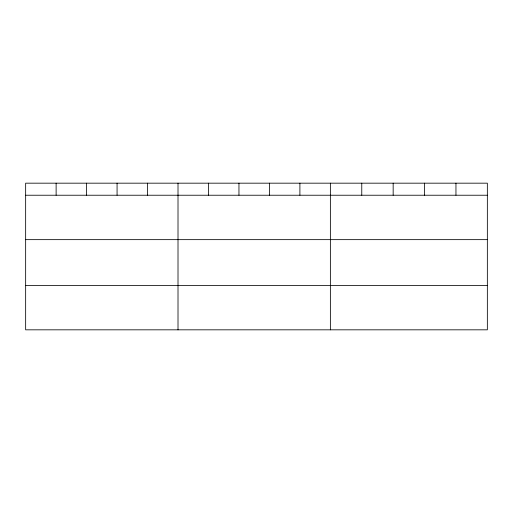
<?xml version="1.0" encoding="UTF-8"?>
<svg xmlns="http://www.w3.org/2000/svg" width="513" height="513" viewBox="0 0 513 513"><rect width="100%" height="100%" fill="white"/><g stroke="black" fill="none" stroke-linecap="round" stroke-linejoin="round"><path stroke-width="0.77" d="M487.35 239.648L487.35 183.173L25.65 183.173L25.65 329.827L487.35 329.827L487.35 239.648L25.65 239.648M25.65 195.229L487.35 195.229M25.65 285.408L487.35 285.408M455.954 183.173L455.954 195.229M424.559 183.173L424.559 195.229M393.163 183.173L393.163 195.229M361.768 183.173L361.768 195.229M330.372 183.173L330.372 329.827M299.9 183.173L299.9 195.229M269.428 183.173L269.428 195.229M238.955 183.173L238.955 195.229M208.483 183.173L208.483 195.229M178.011 183.173L178.011 329.827M147.539 183.173L147.539 195.229M117.067 183.173L117.067 195.229M86.594 183.173L86.594 195.229M56.122 183.173L56.122 195.229"/></g></svg>
